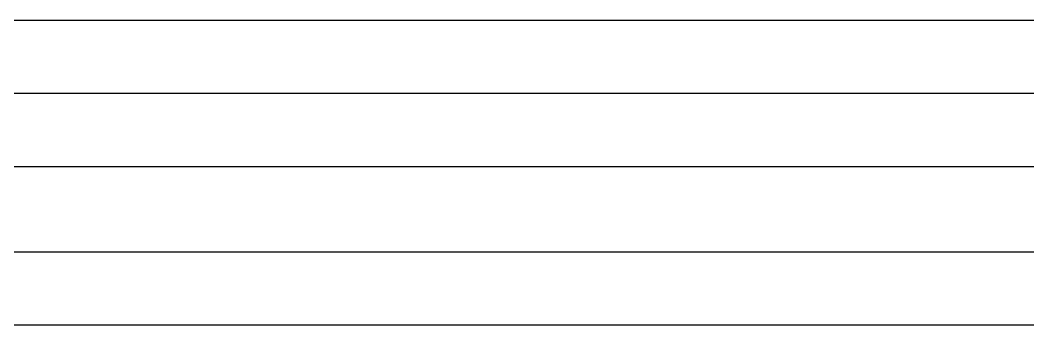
# Model space of a CAD drawing. Header units: inches. Extents: x -26985 to 86262, y -10753 to 149570.
# Drawn here: x 8200 to 9855, y 139157 to 139657 of the extents above; entities that cross this region are included whole.
import ezdxf

# ---------------------------------------------------------------- set-up
doc = ezdxf.new("R2010")
doc.units = ezdxf.units.IN
doc.header["$MEASUREMENT"] = 0

msp = doc.modelspace()

# ---------------------------------------------------------------- linework, layer by layer
at = {"color": 0, "linetype": 'Continuous', "lineweight": -3}
for p, q in [((-9688.6, 139656.9), (73931.4, 139656.9)), ((-9568.6, 139416.9), (73931.4, 139416.9)), ((-9568.6, 139276.9), (73931.4, 139276.9))]:
    msp.add_line(p, q, dxfattribs=at)
at = {"color": 1, "linetype": 'Continuous', "lineweight": -3}
for p, q in [((-9568.6, 139536.9), (73931.4, 139536.9)), ((-9568.6, 139156.9), (73931.4, 139156.9))]:
    msp.add_line(p, q, dxfattribs=at)

doc.saveas('drawing.dxf')
